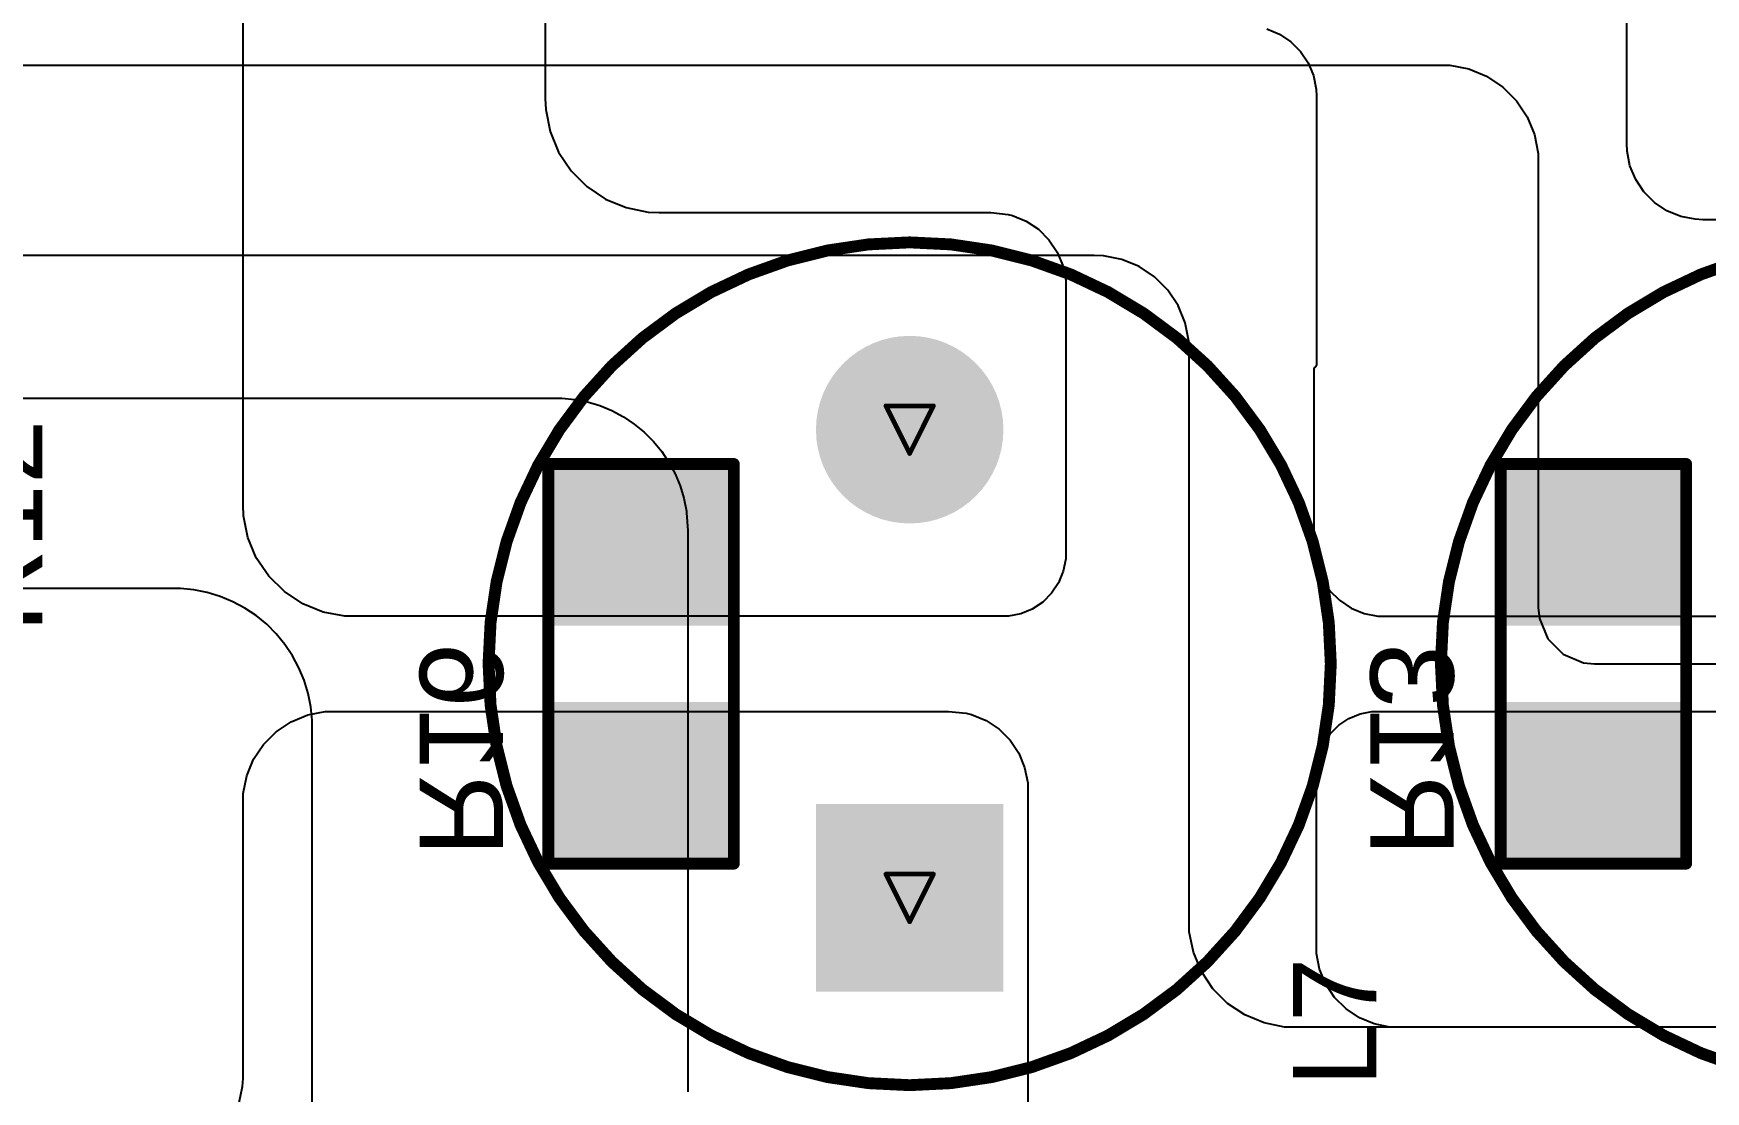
# Model space of a CAD drawing. Header units: inches. Extents: x 0 to 11.2, y -0.2 to 5.5.
# Drawn here: x 2.394 to 3.097, y 0.328 to 0.773 of the extents above; entities that cross this region are included whole.
import ezdxf

# ---------------------------------------------------------------- set-up
doc = ezdxf.new("R2010")
doc.units = ezdxf.units.IN
doc.header["$MEASUREMENT"] = 0
for name, color, linetype in [('Bottom Layer', 5, 'Continuous'), ('Bottom Overlay', 54, 'Continuous'), ('Bottom Paste', 16, 'Continuous'), ('Bottom Solder', 6, 'Continuous'), ('Drill Drawing', 1, 'Continuous'), ('Multi-Layer', 9, 'Continuous'), ('Pad Holes', 156, 'Continuous'), ('Top Layer', 1, 'Continuous'), ('Top Overlay', 2, 'Continuous'), ('Top Solder', 216, 'Continuous')]:
    doc.layers.add(name, color=color, linetype=linetype)
doc.styles.add('Arial', font='', dxfattribs={"height": 0.2})
doc.styles.get('Arial').set_extended_font_data('Arial')

# ---------------------------------------------------------------- blocks, each defined once
blk = doc.blocks.new('R___1206_B_34')
at = {"layer": 'Bottom Layer'}
for points in [[(-0.08, 0.035), (-0.02, 0.035), (-0.02, -0.035), (-0.08, -0.035)], [(0.02, 0.035), (0.08, 0.035), (0.08, -0.035), (0.02, -0.035)]]:
    blk.add_hatch(color=5, dxfattribs=at).paths.add_polyline_path(points)
at = {"layer": 'Bottom Paste'}
for points in [[(-0.08, 0.035), (-0.02, 0.035), (-0.02, -0.035), (-0.08, -0.035)], [(0.02, 0.035), (0.08, 0.035), (0.08, -0.035), (0.02, -0.035)]]:
    blk.add_hatch(color=16, dxfattribs=at).paths.add_polyline_path(points)
at = {"layer": 'Bottom Solder'}
for points in [[(-0.084, 0.039), (-0.016, 0.039), (-0.016, -0.039), (-0.084, -0.039)], [(0.016, 0.039), (0.084, 0.039), (0.084, -0.039), (0.016, -0.039)]]:
    blk.add_hatch(color=6, dxfattribs=at).paths.add_polyline_path(points)
at = {"layer": 'Bottom Overlay'}
for points in [[(-0.084, 0.039, 0.005, 0.005, 0), (-0.084, -0.039, 0.005, 0.005, 0)], [(-0.084, 0.039, 0.005, 0.005, 0), (0.084, 0.039, 0.005, 0.005, 0)], [(0.084, 0.039, 0.005, 0.005, 0), (0.084, -0.039, 0.005, 0.005, 0)], [(-0.084, -0.039, 0.005, 0.005, 0), (0.084, -0.039, 0.005, 0.005, 0)]]:
    blk.add_lwpolyline(points, format="xyseb", dxfattribs=at)
for points in [[(-0.08525, 0.039, 0.0025, 0.0025, 1), (-0.08275, 0.039, 0.0025, 0.0025, 1)], [(-0.08525, 0.039, 0.0025, 0.0025, 1), (-0.08275, 0.039, 0.0025, 0.0025, 1)], [(0.08275, 0.039, 0.0025, 0.0025, 1), (0.08525, 0.039, 0.0025, 0.0025, 1)], [(0.08275, 0.039, 0.0025, 0.0025, 1), (0.08525, 0.039, 0.0025, 0.0025, 1)], [(-0.08525, -0.039, 0.0025, 0.0025, 1), (-0.08275, -0.039, 0.0025, 0.0025, 1)], [(-0.08525, -0.039, 0.0025, 0.0025, 1), (-0.08275, -0.039, 0.0025, 0.0025, 1)], [(0.08275, -0.039, 0.0025, 0.0025, 1), (0.08525, -0.039, 0.0025, 0.0025, 1)], [(0.08275, -0.039, 0.0025, 0.0025, 1), (0.08525, -0.039, 0.0025, 0.0025, 1)]]:
    blk.add_lwpolyline(points, format="xyseb", close=True, dxfattribs=at)
blk = doc.blocks.new('R___1206_B_37')
at = {"layer": 'Bottom Layer'}
for points in [[(-0.08, 0.035), (-0.02, 0.035), (-0.02, -0.035), (-0.08, -0.035)], [(0.02, 0.035), (0.08, 0.035), (0.08, -0.035), (0.02, -0.035)]]:
    blk.add_hatch(color=5, dxfattribs=at).paths.add_polyline_path(points)
at = {"layer": 'Bottom Paste'}
for points in [[(-0.08, 0.035), (-0.02, 0.035), (-0.02, -0.035), (-0.08, -0.035)], [(0.02, 0.035), (0.08, 0.035), (0.08, -0.035), (0.02, -0.035)]]:
    blk.add_hatch(color=16, dxfattribs=at).paths.add_polyline_path(points)
at = {"layer": 'Bottom Solder'}
for points in [[(-0.084, 0.039), (-0.016, 0.039), (-0.016, -0.039), (-0.084, -0.039)], [(0.016, 0.039), (0.084, 0.039), (0.084, -0.039), (0.016, -0.039)]]:
    blk.add_hatch(color=6, dxfattribs=at).paths.add_polyline_path(points)
at = {"layer": 'Bottom Overlay'}
for points in [[(-0.084, 0.039, 0.005, 0.005, 0), (-0.084, -0.039, 0.005, 0.005, 0)], [(-0.084, 0.039, 0.005, 0.005, 0), (0.084, 0.039, 0.005, 0.005, 0)], [(0.084, 0.039, 0.005, 0.005, 0), (0.084, -0.039, 0.005, 0.005, 0)], [(-0.084, -0.039, 0.005, 0.005, 0), (0.084, -0.039, 0.005, 0.005, 0)]]:
    blk.add_lwpolyline(points, format="xyseb", dxfattribs=at)
for points in [[(-0.08525, 0.039, 0.0025, 0.0025, 1), (-0.08275, 0.039, 0.0025, 0.0025, 1)], [(-0.08525, 0.039, 0.0025, 0.0025, 1), (-0.08275, 0.039, 0.0025, 0.0025, 1)], [(0.08275, 0.039, 0.0025, 0.0025, 1), (0.08525, 0.039, 0.0025, 0.0025, 1)], [(0.08275, 0.039, 0.0025, 0.0025, 1), (0.08525, 0.039, 0.0025, 0.0025, 1)], [(-0.08525, -0.039, 0.0025, 0.0025, 1), (-0.08275, -0.039, 0.0025, 0.0025, 1)], [(-0.08525, -0.039, 0.0025, 0.0025, 1), (-0.08275, -0.039, 0.0025, 0.0025, 1)], [(0.08275, -0.039, 0.0025, 0.0025, 1), (0.08525, -0.039, 0.0025, 0.0025, 1)], [(0.08275, -0.039, 0.0025, 0.0025, 1), (0.08525, -0.039, 0.0025, 0.0025, 1)]]:
    blk.add_lwpolyline(points, format="xyseb", close=True, dxfattribs=at)
blk = doc.blocks.new('PK0810_471MB_51')
at = {"layer": 'Bottom Layer'}
blk.add_hatch(color=5, dxfattribs=at).paths.add_polyline_path([(-0.133853, 0.035433), (-0.062987, 0.035433), (-0.062987, -0.035433), (-0.133853, -0.035433)])
h = blk.add_hatch(color=5, dxfattribs=at)
edge = h.paths.add_edge_path()
edge.add_arc((0.09843, 0), 0.035433, 0, 360)
at = {"layer": 'Bottom Solder'}
blk.add_hatch(color=6, dxfattribs=at).paths.add_polyline_path([(-0.137853, 0.039433), (-0.058987, 0.039433), (-0.058987, -0.039433), (-0.137853, -0.039433)])
h = blk.add_hatch(color=6, dxfattribs=at)
edge = h.paths.add_edge_path()
edge.add_arc((0.09843, 0), 0.039433, 0, 360)
at = {"layer": 'Multi-Layer'}
blk.add_hatch(color=9, dxfattribs=at).paths.add_polyline_path([(-0.133853, 0.035433), (-0.062987, 0.035433), (-0.062987, -0.035433), (-0.133853, -0.035433)])
h = blk.add_hatch(color=9, dxfattribs=at)
edge = h.paths.add_edge_path()
edge.add_arc((0.09843, 0), 0.035433, 0, 360)
at = {"layer": 'Pad Holes'}
h = blk.add_hatch(color=7, dxfattribs=at)
edge = h.paths.add_edge_path()
edge.add_arc((-0.098429, 0), 0.019685, 0, 360)
h = blk.add_hatch(color=7, dxfattribs=at)
edge = h.paths.add_edge_path()
edge.add_arc((0.098429, 0), 0.019685, 0, 360)
at = {"layer": 'Top Layer'}
blk.add_hatch(color=1, dxfattribs=at).paths.add_polyline_path([(-0.133853, 0.035433), (-0.062987, 0.035433), (-0.062987, -0.035433), (-0.133853, -0.035433)])
h = blk.add_hatch(color=1, dxfattribs=at)
edge = h.paths.add_edge_path()
edge.add_arc((0.09843, 0), 0.035433, 0, 360)
at = {"layer": 'Top Solder'}
blk.add_hatch(color=216, dxfattribs=at).paths.add_polyline_path([(-0.137853, 0.039433), (-0.058987, 0.039433), (-0.058987, -0.039433), (-0.137853, -0.039433)])
h = blk.add_hatch(color=216, dxfattribs=at)
edge = h.paths.add_edge_path()
edge.add_arc((0.09843, 0), 0.039433, 0, 360)
at = {"layer": 'Top Overlay'}
for points in [[(0.17717, 0, 0.005, 0.005, 1), (-0.17717, 0, 0.005, 0.005, 1)], [(-0.17842, 0, 0.0025, 0.0025, 1), (-0.17592, 0, 0.0025, 0.0025, 1)], [(0.17592, 0, 0.0025, 0.0025, 1), (0.17842, 0, 0.0025, 0.0025, 1)]]:
    blk.add_lwpolyline(points, format="xyseb", close=True, dxfattribs=at)
blk = doc.blocks.new('PK0810_471MB_53')
at = {"layer": 'Bottom Layer'}
blk.add_hatch(color=5, dxfattribs=at).paths.add_polyline_path([(-0.133853, 0.035433), (-0.062987, 0.035433), (-0.062987, -0.035433), (-0.133853, -0.035433)])
h = blk.add_hatch(color=5, dxfattribs=at)
edge = h.paths.add_edge_path()
edge.add_arc((0.09843, 0), 0.035433, 0, 360)
at = {"layer": 'Bottom Solder'}
blk.add_hatch(color=6, dxfattribs=at).paths.add_polyline_path([(-0.137853, 0.039433), (-0.058987, 0.039433), (-0.058987, -0.039433), (-0.137853, -0.039433)])
h = blk.add_hatch(color=6, dxfattribs=at)
edge = h.paths.add_edge_path()
edge.add_arc((0.09843, 0), 0.039433, 0, 360)
at = {"layer": 'Multi-Layer'}
blk.add_hatch(color=9, dxfattribs=at).paths.add_polyline_path([(-0.133853, 0.035433), (-0.062987, 0.035433), (-0.062987, -0.035433), (-0.133853, -0.035433)])
h = blk.add_hatch(color=9, dxfattribs=at)
edge = h.paths.add_edge_path()
edge.add_arc((0.09843, 0), 0.035433, 0, 360)
at = {"layer": 'Pad Holes'}
h = blk.add_hatch(color=7, dxfattribs=at)
edge = h.paths.add_edge_path()
edge.add_arc((-0.098429, 0), 0.019685, 0, 360)
h = blk.add_hatch(color=7, dxfattribs=at)
edge = h.paths.add_edge_path()
edge.add_arc((0.098429, 0), 0.019685, 0, 360)
at = {"layer": 'Top Layer'}
blk.add_hatch(color=1, dxfattribs=at).paths.add_polyline_path([(-0.133853, 0.035433), (-0.062987, 0.035433), (-0.062987, -0.035433), (-0.133853, -0.035433)])
h = blk.add_hatch(color=1, dxfattribs=at)
edge = h.paths.add_edge_path()
edge.add_arc((0.09843, 0), 0.035433, 0, 360)
at = {"layer": 'Top Solder'}
blk.add_hatch(color=216, dxfattribs=at).paths.add_polyline_path([(-0.137853, 0.039433), (-0.058987, 0.039433), (-0.058987, -0.039433), (-0.137853, -0.039433)])
h = blk.add_hatch(color=216, dxfattribs=at)
edge = h.paths.add_edge_path()
edge.add_arc((0.09843, 0), 0.039433, 0, 360)
at = {"layer": 'Top Overlay'}
for points in [[(0.17717, 0, 0.005, 0.005, 1), (-0.17717, 0, 0.005, 0.005, 1)], [(-0.17842, 0, 0.0025, 0.0025, 1), (-0.17592, 0, 0.0025, 0.0025, 1)], [(0.17592, 0, 0.0025, 0.0025, 1), (0.17842, 0, 0.0025, 0.0025, 1)]]:
    blk.add_lwpolyline(points, format="xyseb", close=True, dxfattribs=at)

msp = doc.modelspace()

# ---------------------------------------------------------------- linework, layer by layer
at = {"layer": 'Bottom Layer'}
for p, q in [((2.482, 0.57513), (2.482, 1.247)), ((2.609, 1.0509), (2.609, 0.746)), ((3.064, 0.727), (3.064, 0.80619)), ((2.91258, 0.77517), (2.91791, 0.77296)), ((2.91791, 0.77296), (2.92271, 0.76976)), ((2.92271, 0.76976), (2.92679, 0.76567)), ((2.92679, 0.76567), (2.93, 0.76088)), ((2.93, 0.76088), (2.93221, 0.75555)), ((2.93221, 0.75555), (2.93333, 0.74989)), ((2.609, 0.746), (2.60923, 0.74129)), ((2.93333, 0.74989), (2.93347, 0.747)), ((2.93347, 0.747), (2.93347, 0.747)), ((2.93347, 0.747), (2.93347, 0.63385)), ((2.60923, 0.74129), (2.61107, 0.73207)), ((2.61107, 0.73207), (2.61467, 0.72337)), ((3.06415, 0.72386), (3.064, 0.727)), ((3.064, 0.727), (3.064, 0.727)), ((2.61467, 0.72337), (2.6199, 0.71555)), ((3.06538, 0.71771), (3.06415, 0.72386)), ((3.06778, 0.71192), (3.06538, 0.71771)), ((2.6199, 0.71555), (2.62655, 0.7089)), ((3.07126, 0.7067), (3.06778, 0.71192)), ((2.62655, 0.7089), (2.63437, 0.70367)), ((2.63437, 0.70367), (2.64307, 0.70007)), ((3.0757, 0.70226), (3.07126, 0.7067)), ((2.64307, 0.70007), (2.65229, 0.69823)), ((2.65229, 0.69823), (2.657, 0.698)), ((2.657, 0.698), (2.79647, 0.698)), ((2.79647, 0.698), (2.79647, 0.698)), ((2.79647, 0.698), (2.79647, 0.698)), ((2.79647, 0.698), (2.79648, 0.698)), ((2.79648, 0.698), (2.80382, 0.69716)), ((2.80382, 0.69716), (2.80567, 0.69679)), ((2.80567, 0.69679), (2.81141, 0.69441)), ((3.08092, 0.69878), (3.0757, 0.70226)), ((3.08671, 0.69638), (3.08092, 0.69878)), ((2.81141, 0.69441), (2.81657, 0.69096)), ((2.81657, 0.69096), (2.82096, 0.68657)), ((3.09286, 0.69515), (3.08671, 0.69638)), ((3.096, 0.695), (3.09286, 0.69515)), ((3.20678, 0.695), (3.096, 0.695)), ((2.82096, 0.68657), (2.82441, 0.68141)), ((2.82441, 0.68141), (2.82679, 0.67567)), ((2.82679, 0.67567), (2.828, 0.66958)), ((2.828, 0.66958), (2.828, 0.66647)), ((2.828, 0.66647), (2.828, 0.555)), ((2.93328, 0.63321), (2.93296, 0.63289)), ((2.93345, 0.63363), (2.93328, 0.63321)), ((2.93347, 0.63385), (2.93345, 0.63363)), ((2.93255, 0.63272), (2.93232, 0.6327)), ((2.93232, 0.6327), (2.93232, 0.6327)), ((2.93232, 0.6327), (2.93232, 0.55828)), ((2.93296, 0.63289), (2.93255, 0.63272)), ((2.48202, 0.57049), (2.482, 0.57513)), ((2.48388, 0.5614), (2.48202, 0.57049)), ((2.48748, 0.55285), (2.48388, 0.5614)), ((2.93232, 0.55828), (2.93232, 0.55533)), ((2.49268, 0.54516), (2.48748, 0.55285)), ((2.828, 0.55237), (2.82697, 0.54721)), ((2.828, 0.555), (2.828, 0.555)), ((2.828, 0.555), (2.828, 0.55237)), ((2.93232, 0.55533), (2.93347, 0.54953)), ((2.93347, 0.54953), (2.93574, 0.54407)), ((2.49927, 0.53864), (2.49268, 0.54516)), ((2.82496, 0.54234), (2.82204, 0.53797)), ((2.82697, 0.54721), (2.82496, 0.54234)), ((2.93574, 0.54407), (2.93902, 0.53916)), ((2.50701, 0.53352), (2.49927, 0.53864)), ((2.82204, 0.53797), (2.81831, 0.53425)), ((2.93902, 0.53916), (2.9432, 0.53498)), ((2.9432, 0.53498), (2.94811, 0.5317)), ((2.5156, 0.53002), (2.50701, 0.53352)), ((2.52471, 0.52826), (2.5156, 0.53002)), ((2.52935, 0.52828), (2.52471, 0.52826)), ((2.80128, 0.52828), (2.52935, 0.52828)), ((2.52935, 0.52828), (2.52935, 0.52828)), ((2.80392, 0.52828), (2.80128, 0.52828)), ((2.80908, 0.52931), (2.80392, 0.52828)), ((2.81394, 0.53132), (2.80908, 0.52931)), ((2.81831, 0.53425), (2.81394, 0.53132)), ((2.94811, 0.5317), (2.95357, 0.52944)), ((2.95357, 0.52944), (2.95937, 0.52828)), ((2.95937, 0.52828), (2.96232, 0.52828)), ((2.96232, 0.52828), (3.20193, 0.52828)), ((2.50215, 0.48393), (2.50912, 0.48681)), ((2.50912, 0.48681), (2.51651, 0.48828)), ((2.51651, 0.48828), (2.71454, 0.48828)), ((2.71454, 0.48828), (2.77871, 0.48828)), ((2.77871, 0.48828), (2.77872, 0.48828)), ((2.77872, 0.48828), (2.77872, 0.48828)), ((2.77872, 0.48828), (2.77872, 0.48828)), ((2.77872, 0.48828), (2.78607, 0.48747)), ((2.78607, 0.48747), (2.78842, 0.48701)), ((2.78842, 0.48701), (2.79448, 0.4845)), ((2.9471, 0.48534), (2.95182, 0.48729)), ((2.95182, 0.48729), (2.95682, 0.48829)), ((2.95682, 0.48829), (2.95937, 0.48829)), ((2.95937, 0.48829), (3.20193, 0.48829)), ((2.49055, 0.47441), (2.49588, 0.47974)), ((2.49588, 0.47974), (2.50215, 0.48393)), ((2.79448, 0.4845), (2.79993, 0.48085)), ((2.79993, 0.48085), (2.80457, 0.47622)), ((2.93642, 0.47465), (2.93926, 0.4789)), ((2.93926, 0.4789), (2.94286, 0.4825)), ((2.94286, 0.4825), (2.9471, 0.48534)), ((2.48636, 0.46813), (2.49055, 0.47441)), ((2.80457, 0.47622), (2.80821, 0.47077)), ((2.93447, 0.46994), (2.93642, 0.47465)), ((2.48347, 0.46117), (2.48636, 0.46813)), ((2.80821, 0.47077), (2.81072, 0.46471)), ((2.81072, 0.46471), (2.812, 0.45828)), ((2.93347, 0.46239), (2.93445, 0.46987)), ((2.93445, 0.46987), (2.93447, 0.46994)), ((2.482, 0.45377), (2.48347, 0.46117)), ((2.812, 0.45828), (2.812, 0.455)), ((2.93347, 0.38651), (2.93347, 0.46239)), ((2.93347, 0.46239), (2.93347, 0.46239)), ((2.93347, 0.46239), (2.93347, 0.46239)), ((2.482, 0.334), (2.482, 0.45377)), ((2.812, 0.455), (2.812, 0.30564)), ((2.93479, 0.37988), (2.93347, 0.38651)), ((2.93738, 0.37363), (2.93479, 0.37988)), ((2.94114, 0.36801), (2.93738, 0.37363)), ((2.94592, 0.36323), (2.94114, 0.36801)), ((2.95154, 0.35948), (2.94592, 0.36323)), ((2.95778, 0.35689), (2.95154, 0.35948)), ((2.96441, 0.35557), (2.95778, 0.35689)), ((2.9678, 0.35557), (2.96441, 0.35557)), ((3.10494, 0.35557), (2.9678, 0.35557)), ((2.48173, 0.33057), (2.482, 0.334)), ((2.4802, 0.32388), (2.48173, 0.33057))]:
    msp.add_line(p, q, dxfattribs=at)
at = {"layer": 'Drill Drawing'}
for points in [[(2.75235, 0.61671, 0.002, 0.002, 0), (2.77235, 0.61671, 0.002, 0.002, 0)], [(2.75235, 0.61671, 0.002, 0.002, 0), (2.76235, 0.59671, 0.002, 0.002, 0)], [(2.76235, 0.59671, 0.002, 0.002, 0), (2.77235, 0.61671, 0.002, 0.002, 0)], [(2.75235, 0.41986, 0.002, 0.002, 0), (2.77235, 0.41986, 0.002, 0.002, 0)], [(2.75235, 0.41986, 0.002, 0.002, 0), (2.76235, 0.39986, 0.002, 0.002, 0)], [(2.76235, 0.39986, 0.002, 0.002, 0), (2.77235, 0.41986, 0.002, 0.002, 0)]]:
    msp.add_lwpolyline(points, format="xyseb", dxfattribs=at)
for points in [[(2.75185, 0.61671, 0.001, 0.001, 1), (2.75285, 0.61671, 0.001, 0.001, 1)], [(2.75185, 0.61671, 0.001, 0.001, 1), (2.75285, 0.61671, 0.001, 0.001, 1)], [(2.77185, 0.61671, 0.001, 0.001, 1), (2.77285, 0.61671, 0.001, 0.001, 1)], [(2.77185, 0.61671, 0.001, 0.001, 1), (2.77285, 0.61671, 0.001, 0.001, 1)], [(2.76185, 0.59671, 0.001, 0.001, 1), (2.76285, 0.59671, 0.001, 0.001, 1)], [(2.76185, 0.59671, 0.001, 0.001, 1), (2.76285, 0.59671, 0.001, 0.001, 1)], [(2.75185, 0.41986, 0.001, 0.001, 1), (2.75285, 0.41986, 0.001, 0.001, 1)], [(2.75185, 0.41986, 0.001, 0.001, 1), (2.75285, 0.41986, 0.001, 0.001, 1)], [(2.77185, 0.41986, 0.001, 0.001, 1), (2.77285, 0.41986, 0.001, 0.001, 1)], [(2.77185, 0.41986, 0.001, 0.001, 1), (2.77285, 0.41986, 0.001, 0.001, 1)], [(2.76185, 0.39986, 0.001, 0.001, 1), (2.76285, 0.39986, 0.001, 0.001, 1)], [(2.76185, 0.39986, 0.001, 0.001, 1), (2.76285, 0.39986, 0.001, 0.001, 1)]]:
    msp.add_lwpolyline(points, format="xyseb", close=True, dxfattribs=at)
at = {"layer": 'Top Layer'}
for p, q in [((2.37615, 0.76), (2.98551, 0.76)), ((2.98551, 0.76), (2.98957, 0.76)), ((2.98957, 0.76), (2.99755, 0.75841)), ((2.99755, 0.75841), (3.00507, 0.7553)), ((3.00507, 0.7553), (3.01183, 0.75078)), ((3.01183, 0.75078), (3.01759, 0.74503)), ((3.01759, 0.74503), (3.02211, 0.73826)), ((3.02211, 0.73826), (3.02522, 0.73075)), ((3.02522, 0.73075), (3.02681, 0.72277)), ((3.02681, 0.72277), (3.02681, 0.7187)), ((3.02681, 0.7187), (3.02681, 0.7187)), ((3.02681, 0.7187), (3.02681, 0.53194)), ((2.84, 0.68), (2.21489, 0.68)), ((2.84392, 0.67981), (2.84, 0.68)), ((2.85161, 0.67828), (2.84392, 0.67981)), ((2.85886, 0.67528), (2.85161, 0.67828)), ((2.86538, 0.67092), (2.85886, 0.67528)), ((2.87092, 0.66538), (2.86538, 0.67092)), ((2.87528, 0.65886), (2.87092, 0.66538)), ((2.87828, 0.65161), (2.87528, 0.65886)), ((2.87981, 0.64392), (2.87828, 0.65161)), ((2.88, 0.64), (2.87981, 0.64392)), ((2.88, 0.4), (2.88, 0.64)), ((1.98, 0.62), (2.61326, 0.62)), ((2.61326, 0.62), (2.616, 0.62)), ((2.616, 0.62), (2.62144, 0.61946)), ((2.62144, 0.61946), (2.62681, 0.6184)), ((2.62681, 0.6184), (2.63204, 0.61681)), ((2.63204, 0.61681), (2.6371, 0.61471)), ((2.6371, 0.61471), (2.64192, 0.61214)), ((2.64192, 0.61214), (2.64647, 0.6091)), ((2.64647, 0.6091), (2.6507, 0.60562)), ((2.6507, 0.60562), (2.65457, 0.60176)), ((2.65457, 0.60176), (2.65804, 0.59753)), ((2.65804, 0.59753), (2.66108, 0.59298)), ((2.66108, 0.59298), (2.66366, 0.58815)), ((2.66366, 0.58815), (2.66576, 0.5831)), ((2.66576, 0.5831), (2.66734, 0.57786)), ((2.66734, 0.57786), (2.66841, 0.57249)), ((2.66841, 0.57249), (2.66849, 0.57169)), ((2.66849, 0.57169), (2.66895, 0.56432)), ((2.66895, 0.56432), (2.66895, 0.56431)), ((2.66895, 0.56431), (2.66895, 0.56431)), ((2.66895, 0.56431), (2.66895, 0.56431)), ((2.66895, 0.56431), (2.66895, 0.33105)), ((2.45269, 0.54), (2.36048, 0.54)), ((2.4527, 0.54), (2.45269, 0.54)), ((2.45269, 0.54), (2.45269, 0.54)), ((2.45269, 0.54), (2.45269, 0.54)), ((2.45556, 0.53993), (2.4527, 0.54)), ((2.46125, 0.53937), (2.45556, 0.53993)), ((2.46686, 0.53825), (2.46125, 0.53937)), ((2.47234, 0.53659), (2.46686, 0.53825)), ((2.47762, 0.5344), (2.47234, 0.53659)), ((2.48267, 0.5317), (2.47762, 0.5344)), ((2.48743, 0.52853), (2.48267, 0.5317)), ((2.49185, 0.5249), (2.48743, 0.52853)), ((3.02681, 0.53194), (3.02726, 0.52732)), ((2.4959, 0.52085), (2.49185, 0.5249)), ((2.49953, 0.51643), (2.4959, 0.52085)), ((3.02726, 0.52732), (3.03079, 0.5188)), ((2.5027, 0.51167), (2.49953, 0.51643)), ((3.03079, 0.5188), (3.03732, 0.51227)), ((2.5054, 0.50662), (2.5027, 0.51167)), ((2.50759, 0.50134), (2.5054, 0.50662)), ((3.03732, 0.51227), (3.04585, 0.50874)), ((3.04585, 0.50874), (3.05046, 0.50829)), ((3.05046, 0.50829), (3.20082, 0.50829)), ((2.50925, 0.49586), (2.50759, 0.50134)), ((2.51037, 0.49025), (2.50925, 0.49586)), ((2.51093, 0.48456), (2.51037, 0.49025)), ((2.511, 0.48169), (2.51093, 0.48456)), ((2.511, 0.189), (2.511, 0.48169)), ((2.88, 0.39562), (2.88, 0.4)), ((2.88, 0.4), (2.88, 0.4)), ((2.88171, 0.38704), (2.88, 0.39562)), ((2.88506, 0.37895), (2.88171, 0.38704)), ((2.88992, 0.37168), (2.88506, 0.37895)), ((2.89611, 0.36549), (2.88992, 0.37168)), ((2.90338, 0.36063), (2.89611, 0.36549)), ((2.91147, 0.35728), (2.90338, 0.36063)), ((2.92005, 0.35557), (2.91147, 0.35728)), ((2.92443, 0.35557), (2.92005, 0.35557)), ((3.19843, 0.35557), (2.92443, 0.35557)), ((2.66895, 0.33105), (2.66902, 0.32829))]:
    msp.add_line(p, q, dxfattribs=at)

# ---------------------------------------------------------------- block references
at = {"rotation": 90}
for name, p in [('PK0810_471MB_51', (2.76235, 0.50829)), ('PK0810_471MB_53', (3.163, 0.50829)), ('R___1206_B_34', (2.64935, 0.50828)), ('R___1206_B_37', (3.05, 0.50828))]:
    msp.add_blockref(name, p, dxfattribs=at)

# ---------------------------------------------------------------- texts
at = {"layer": 'Bottom Overlay', "style": 'Arial', "text_generation_flag": 2}
for s, p in [('R16', (2.55626, 0.42727)), ('R13', (2.95619, 0.42727))]:
    msp.add_text(s, height=0.035, rotation=270, dxfattribs=at).set_placement(p)
at = {"layer": 'Top Overlay', "style": 'Arial'}
for s, p in [('R12', (2.39749, 0.52126)), ('L7', (2.95863, 0.33039))]:
    msp.add_text(s, height=0.035, rotation=90, dxfattribs=at).set_placement(p)

doc.saveas('drawing.dxf')
